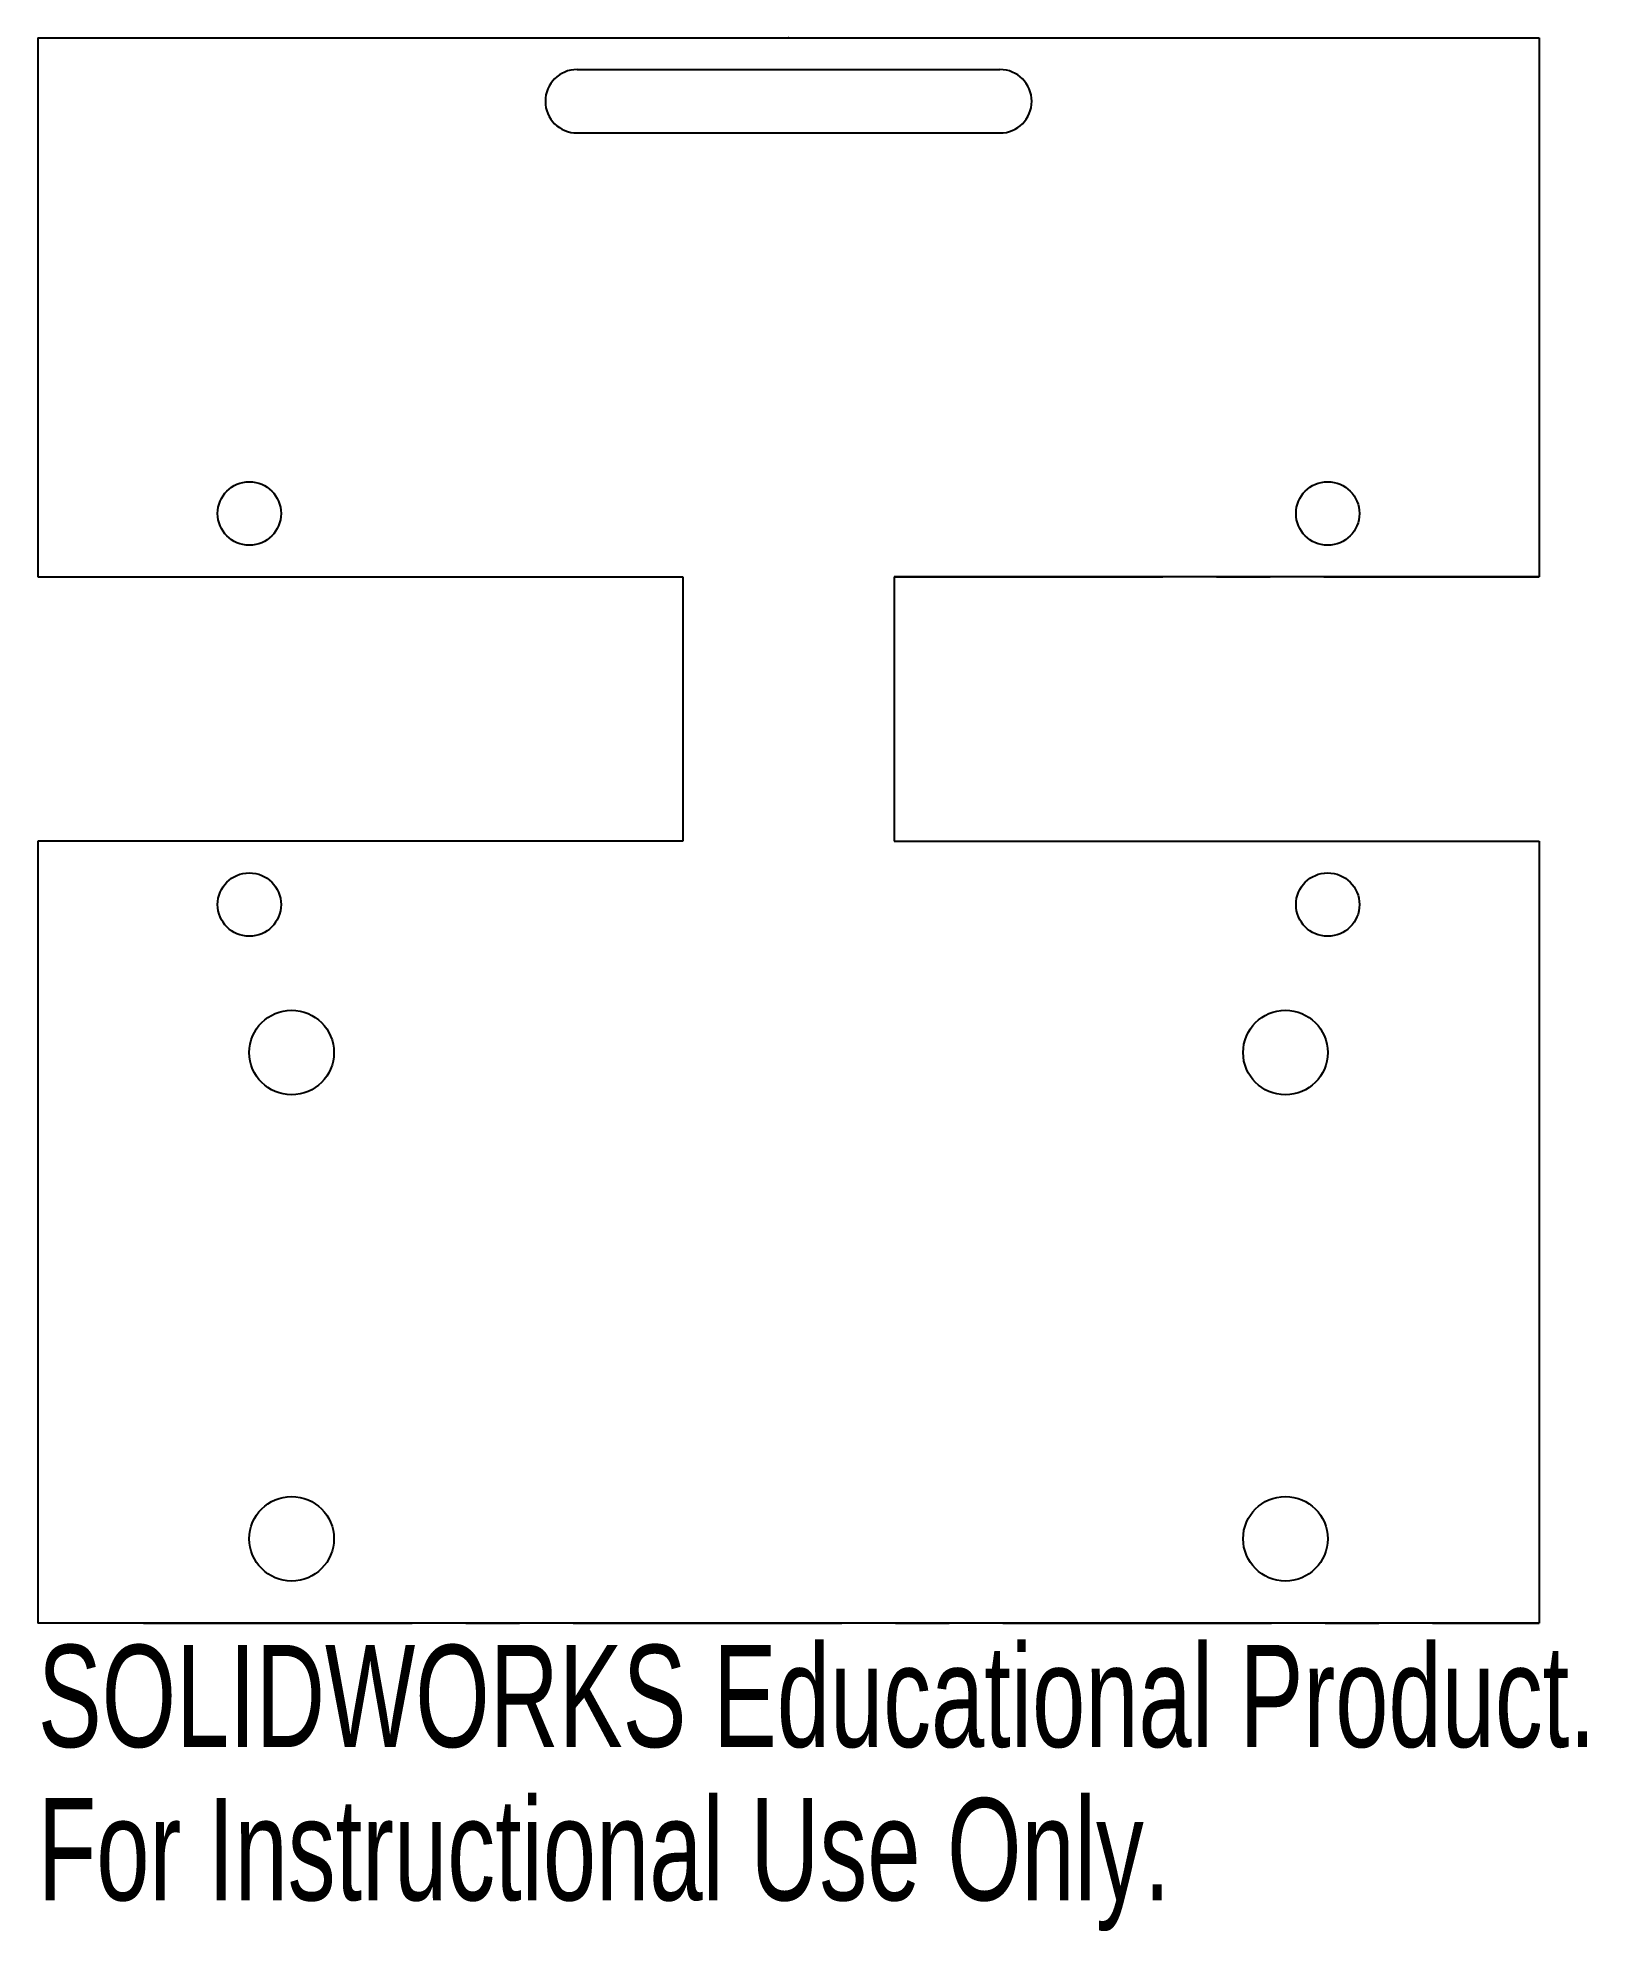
# Model space of a CAD drawing. Header units: millimetres. Extents: x -5 to 68.3, y -14.6 to 75.
import ezdxf

# ---------------------------------------------------------------- set-up
doc = ezdxf.new("R2010")
doc.units = ezdxf.units.MM
doc.header["$PDSIZE"] = -1
doc.linetypes.add('CENTERX2', pattern=[20.32, 12.7, -2.54, 2.54, -2.54])
doc.styles.add('SLDTEXTSTYLE0', font='TXT', dxfattribs={"width": 0.7})

msp = doc.modelspace()

# ---------------------------------------------------------------- linework, layer by layer
at = {"color": 7, "linetype": 'Continuous'}
for p, q in [((-5, 75), (66, 75)), ((-5, 75), (-5, 49.5)), ((66, 75), (66, 49.5)), ((20.5, 73.5), (40.5, 73.5)), ((20.5, 70.5), (40.5, 70.5)), ((-5, 49.5), (25.5, 49.5)), ((25.5, 49.5), (25.5, 37)), ((66, 49.5), (35.5, 49.5)), ((35.5, 49.5), (35.5, 37)), ((-5, 37), (-5, 0)), ((25.5, 37), (-5, 37)), ((35.5, 37), (66, 37)), ((66, 37), (66, 0)), ((66, 0), (-5, 0))]:
    msp.add_line(p, q, dxfattribs=at)
at = {"color": 7, "linetype": 'CENTERX2'}
for p, q in [((0, 75), (66, 75)), ((35.5, 49.5), (66, 49.5)), ((35.5, 49.5), (35.5, 37)), ((35.5, 37), (66, 37)), ((0, 0), (66, 0))]:
    msp.add_line(p, q, dxfattribs=at)
at = {"color": 7, "linetype": 'Continuous'}
for centre, radius in [((5, 52.5), 1.5), ((56, 52.5), 1.5), ((5, 34), 1.5), ((56, 34), 1.5), ((7, 27), 2), ((54, 27), 2), ((7, 4), 2), ((54, 4), 2)]:
    msp.add_circle(centre, radius, dxfattribs=at)
for centre, start, end in [((20.5, 72), 90, 270), ((40.5, 72), 270, 90)]:
    msp.add_arc(centre, 1.5, start, end, dxfattribs=at)
msp.add_point((30.5, 75), dxfattribs=at)

# ---------------------------------------------------------------- texts
at = {"color": 7, "linetype": 'Continuous', "char_height": 4.83362, "attachment_point": 1, "style": 'SLDTEXTSTYLE0'}
for s, insert in [('SOLIDWORKS Educational Product.', (-5, -1.02)), ('For Instructional Use Only.', (-5, -8.27))]:
    msp.add_mtext(s, dxfattribs=dict(at, insert=insert))

doc.saveas('drawing.dxf')
